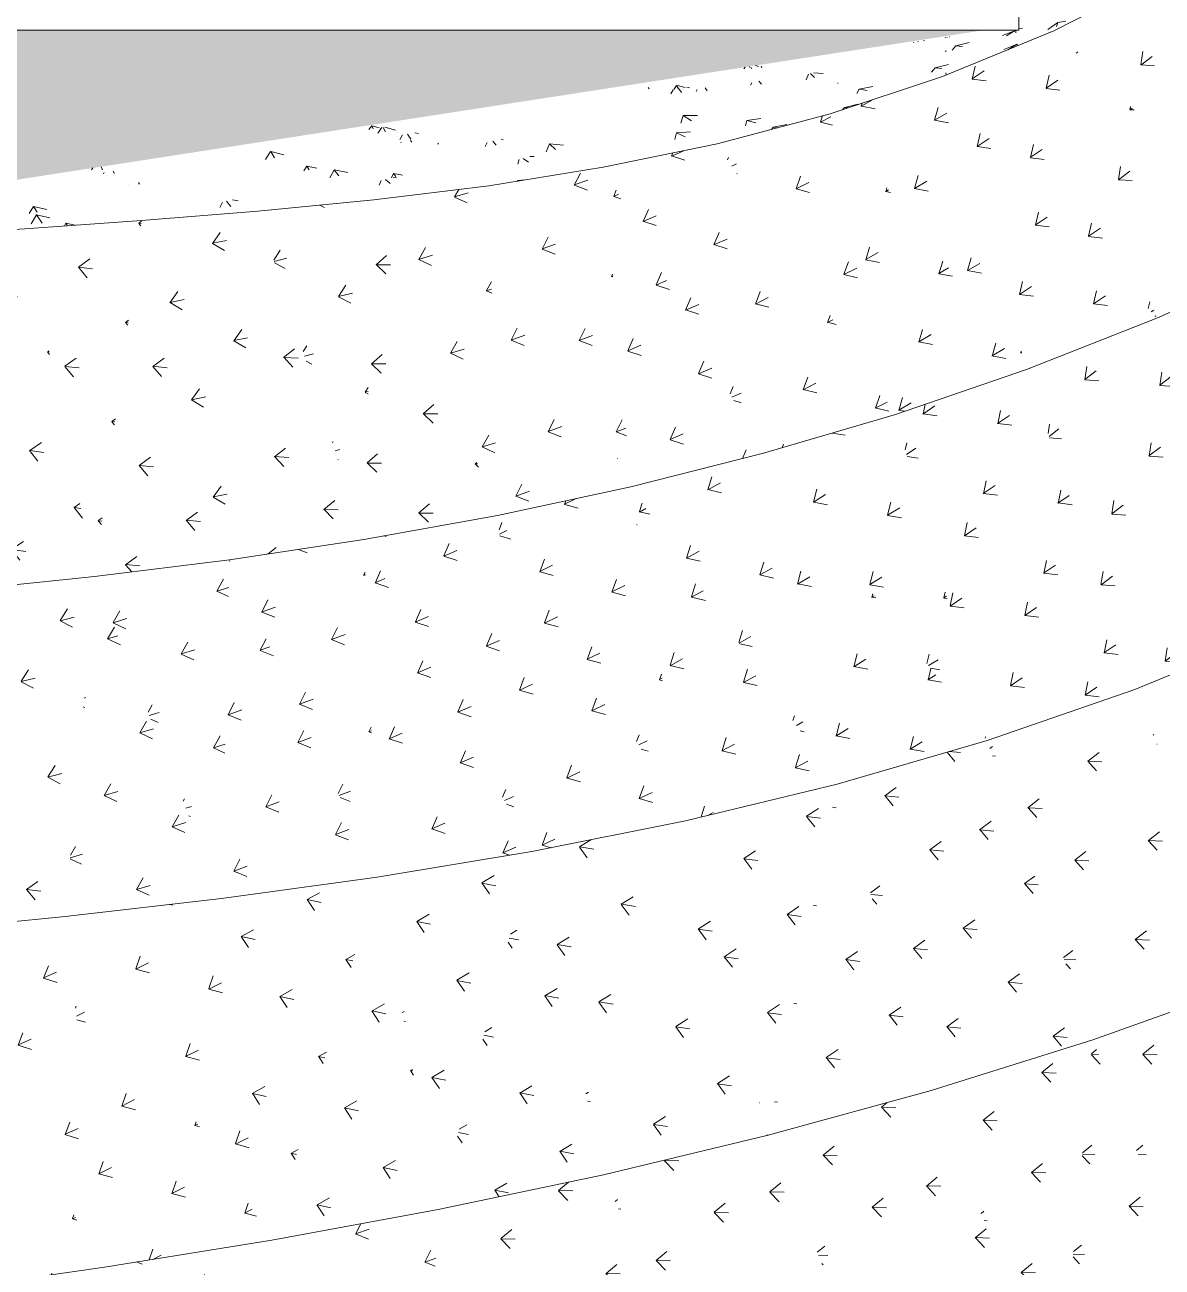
# Model space of a CAD drawing. Header units: millimetres. Extents: x 12827 to 178996, y -27589 to 73652.
# Drawn here: x 76598 to 80364, y -12736 to -8625 of the extents above; entities that cross this region are included whole.
import ezdxf

# ---------------------------------------------------------------- set-up
doc = ezdxf.new("R2010")
doc.units = ezdxf.units.MM
for name, color, linetype, lineweight in [('A-FLOR', 192, 'Continuous', 9), ('A-FLOR-PATT', 8, 'Continuous', 9), ('A-WALL', 113, 'Continuous', 20)]:
    doc.layers.add(name, color=color, linetype=linetype, lineweight=lineweight)

msp = doc.modelspace()

# ---------------------------------------------------------------- hatches: boundary and pattern name
at = {"layer": 'A-FLOR-PATT'}
h = msp.add_hatch(dxfattribs=at)
h.set_pattern_fill('FP_1857', color=256, style=0, pattern_type=2)
h.set_pattern_definition([(251.032, (75716.02, -16814.12), (142.931, 23.1444), [13.918, -91.058]), (214.662, (75716.025, -16814.115), (142.93003, 23.14613), [40.36, -174.894]), (9.198, (75716.025, -16814.115), (177.0521, 122.4203), [27.149, -117.644])])
h.paths.add_polyline_path([(80004.75685, -8645.4395), (80363.80012, -8462.35262), (79889.29296, -8607.98647), (79889.29296, -8642.51452), (79889.29296, -8643.95799)], flags=0)
h = msp.add_hatch(dxfattribs=at)
h.set_pattern_fill('FP_1760', color=256, style=0, pattern_type=2)
h.set_pattern_definition([(37.531, (-12979.11, -27681.17), (37.6989, 233.3307), [47.438, -310.359]), (356.427, (-12979.11, -27681.17), (37.6975, 233.33123), [46.223, -200.299]), (80.823, (-12979.11, -27681.17), (-246.04345, 15.3608), [44.317, -192.04])])
h.paths.add_polyline_path([(80775.19607, -9403.51633), (80363.80012, -8462.35262), (80004.75685, -8645.4395), (80665.91253, -9295.98635)], flags=0)
h = msp.add_hatch(dxfattribs=at)
h.set_pattern_fill('FP_1842', color=256, style=0, pattern_type=2)
h.set_pattern_definition([(272.066, (93606.37, -5733.25), (184.9975, -147.1594), [40.275, -263.501]), (221.947, (93606.37, -5733.25), (184.9984, -147.1585), [43.876, -190.13]), (321.499, (93606.37, -5733.25), (174.0457, 156.4197), [44.323, -192.066])])
h.paths.add_polyline_path([(74652.12227, -9434.2847), (79776.79298, -8642.51452), (66144.67365, -8642.51452), (74577.1645, -9427.30854)], flags=0)
h = msp.add_hatch(dxfattribs=at)
h.set_pattern_fill('FP_1844', color=256, style=0, pattern_type=2)
h.set_pattern_definition([(297.7, (81779.05, -12587.34), (228.1338, -66.0766), [33.417, -218.631]), (234.761, (81779.05, -12587.34), (228.133, -66.0775), [36.062, -156.267]), (343.847, (81779.05, -12587.34), (110.9704, 157.085), [44.533, -192.977])])
h.paths.add_polyline_path([(74652.12227, -9434.2847), (75050.67929, -9406.91784), (79689.29296, -8656.03342), (74819.59929, -9408.40922)], flags=0)
h = msp.add_hatch(dxfattribs=at)
h.set_pattern_fill('FP_1843', color=256, style=0, pattern_type=2)
h.set_pattern_definition([(299.315, (81237.53, -12683.36), (229.999, -62.253), [33.308, -217.916]), (235.691, (81237.53, -12683.36), (230, -62.252), [35.593, -154.235]), (344.855, (81237.53, -12683.36), (106.998, 156.7994), [44.677, -193.599])])
h.paths.add_polyline_path([(75041.45845, -9408.40922), (75431.21836, -9381.82632), (79689.29296, -8656.6668), (75044.58818, -9407.90302)], flags=0)
h = msp.add_hatch(dxfattribs=at)
h.set_pattern_fill('FP_1846', color=256, style=0, pattern_type=2)
h.set_pattern_definition([(300.893, (80738.3, -12631.08), (231.8615, -58.6904), [33.312, -217.941]), (236.755, (80738.3, -12631.08), (231.862, -58.69), [35.18, -152.445]), (345.795, (80738.3, -12631.08), (102.86, 156.916), [44.845, -194.329])])
h.paths.add_polyline_path([(75431.21836, -9381.82632), (75820.92625, -9354.74992), (79689.29296, -8657.40088), (75590.36978, -9354.74992)], flags=0)
h = msp.add_hatch(dxfattribs=at)
h.set_pattern_fill('FP_1855', color=256, style=0, pattern_type=2)
h.set_pattern_definition([(302.478, (80257.46, -12432.99), (233.777, -55.24), [33.425, -218.681]), (237.993, (80257.46, -12433), (233.777, -55.242), [34.811, -150.848]), (346.705, (80257.46, -12432.99), (98.403, 157.436), [45.04, -195.175])])
h.paths.add_polyline_path([(75820.92625, -9354.74992), (76211.60629, -9327.10595), (79689.29296, -8658.26849), (75931.44741, -9334.85109)], flags=0)
h = msp.add_hatch(dxfattribs=at)
h.set_pattern_fill('FP_1848', color=256, style=0, pattern_type=2)
h.set_pattern_definition([(304.134, (79760.72, -12085.14), (235.8114, -51.709), [33.646, -220.13]), (239.463, (79760.72, -12085.14), (235.811, -51.712), [34.471, -149.375]), (347.631, (79760.72, -12085.14), (93.412, 158.347), [45.265, -196.149])])
h.paths.add_polyline_path([(76210.10637, -9327.39396), (76598.28299, -9299.9724), (79689.29296, -8659.31638), (76352.91126, -9299.9724)], flags=0)
h = msp.add_hatch(dxfattribs=at)
h.set_pattern_fill('FP_1849', color=256, style=0, pattern_type=2)
h.set_pattern_definition([(306.231, (79110.44, -11691.4), (238.198, -47.08), [33.892, -221.737]), (241.302, (79110.44, -11691.4), (238.198, -47.078), [34.013, -147.391]), (348.82, (79110.44, -11691.4), (87.109, 159.121), [45.526, -197.28])])
h.paths.add_polyline_path([(76598.28299, -9299.9724), (76985.01402, -9272.29366), (79689.29296, -8660.61343), (76617.55373, -9295.98635)], flags=0)
h = msp.add_hatch(dxfattribs=at)
h.set_pattern_fill('FP_1850', color=256, style=0, pattern_type=2)
h.set_pattern_definition([(310.44, (77801.67, -11810.46), (241.678, -36.982), [33.746, -220.779]), (243.96, (77801.67, -11810.46), (241.678, -36.981), [32.708, -141.734]), (351.3, (77801.67, -11810.46), (76.58, 156.733), [45.842, -198.649])])
h.paths.add_polyline_path([(76985.01402, -9272.29366), (77370.06184, -9241.70412), (79689.29296, -8662.25307), (77120.61592, -9241.70412)], flags=0)
h = msp.add_hatch(dxfattribs=at)
h.set_pattern_fill('FP_1854', color=256, style=0, pattern_type=2)
h.set_pattern_definition([(317.347, (75703.48, -12355.23), (245.7724, -20.6884), [33.308, -217.92]), (247.808, (75703.48, -12355.23), (245.773, -20.685), [30.281, -131.217]), (355.189, (75703.48, -12355.23), (61, 149.534), [46.245, -200.397])])
h.paths.add_polyline_path([(77370.06184, -9241.70412), (77753.26553, -9204.62588), (79776.79298, -8642.51452), (77518.99193, -9204.62588)], flags=0)
h = msp.add_hatch(dxfattribs=at)
h.set_pattern_fill('FP_1851', color=256, style=0, pattern_type=2)
h.set_pattern_definition([(326.625, (72827.86, -12874.51), (249.1, -0.1556), [32.883, -215.139]), (252.879, (72827.86, -12874.5), (249.1, -0.159), [26.738, -115.866]), (359.964, (72827.86, -12874.51), (41.9796, 136.2847), [46.706, -202.394])])
h.paths.add_polyline_path([(77753.26553, -9204.62588), (78134.46436, -9157.4794), (79776.79298, -8642.51452), (77787.21479, -9195.19518)], flags=0)
h = msp.add_hatch(dxfattribs=at)
h.set_pattern_fill('FP_1853', color=256, style=0, pattern_type=2)
h.set_pattern_definition([(336.675, (69525.35, -12942.79), (250.088, 20.2256), [32.36, -211.715]), (257.475, (69525.35, -12942.8), (250.088, 20.2217), [22.447, -97.269]), (4.623, (69525.35, -12942.79), (25.9621, 116.8667), [47.045, -203.86])])
h.paths.add_polyline_path([(78134.46436, -9157.4794), (78513.49755, -9096.68514), (79776.79298, -8642.51452), (78328.34971, -9096.68514)], flags=0)
h = msp.add_hatch(dxfattribs=at)
h.set_pattern_fill('FP_1852', color=256, style=0, pattern_type=2)
h.set_pattern_definition([(345.082, (67054.86, -12586.35), (248.16084, 35.7317), [30.664, -200.62]), (255.481, (67054.86, -12586.35), (248.161, 35.731), [18.453, -79.962]), (8.194, (67054.86, -12586.35), (24.6712, 95.2719), [47.01, -203.71])])
h.paths.add_polyline_path([(78513.49755, -9096.68514), (78890.20435, -9018.66357), (79776.79298, -8642.51452), (78542.62333, -9086.21406)], flags=0)
h = msp.add_hatch(dxfattribs=at)
h.set_pattern_fill('FP_1884', color=256, style=0, pattern_type=2)
h.set_pattern_definition([(350.952, (66509.61, -12533.4), (242.389, 47.0995), [26.763, -175.096]), (241.37, (66509.6, -12533.4), (242.3888, 47.101), [16.843, -72.985]), (10.997, (66509.61, -12533.4), (43.04103, 78.84522), [46.298, -200.625])])
h.paths.add_polyline_path([(78890.20435, -9018.66357), (79264.42399, -8919.83515), (79776.79298, -8642.51452), (78913.07048, -9008.96226)], flags=0)
h = msp.add_hatch(dxfattribs=at)
h.set_pattern_fill('FP_1856', color=256, style=0, pattern_type=2)
h.set_pattern_definition([(354.946, (64816.29, -14163.54), (231.7595, 58.3742), [21.754, -142.322]), (226.83, (64816.29, -14163.54), (231.7576, 58.3778), [18.723, -81.135]), (14.138, (64816.293, -14163.537), (68.32014, 72.82975), [44.812, -194.185])])
h.paths.add_polyline_path([(79264.42399, -8919.83515), (79635.99573, -8796.62034), (79776.79298, -8642.51452), (79278.99974, -8911.946)], flags=0)
h = msp.add_hatch(dxfattribs=at)
h.set_pattern_fill('FP_1858', color=256, style=0, pattern_type=2)
h.set_pattern_definition([(211.265, (45896.785, -31775.42), (4.44424, -46.312076), [35.851, -234.557]), (201.758, (45896.785, -31775.42), (4.443885, -46.312084), [47.56, -206.094]), (275.481, (45896.79, -31775.42), (235.583, 94.0278), [8.723, -37.802])])
h.paths.add_polyline_path([(79635.99573, -8796.62034), (80004.75685, -8645.4395), (79776.79298, -8642.51452), (79689.29296, -8738.28529)], flags=0)
h = msp.add_hatch(dxfattribs=at)
h.set_pattern_fill('FP_1759', color=256, style=0, pattern_type=2)
h.set_pattern_definition([(33.798, (-12847.9, -23876.78), (52.18377, 229.54296), [47.394, -310.075]), (352.855, (-12847.9, -23876.78), (52.18495, 229.5427), [46.273, -200.518]), (77.192, (-12847.9, -23876.78), (-244.8751, 30.6958), [44.138, -191.263])])
h.paths.add_polyline_path([(80346.33037, -9596.24066), (80004.75685, -8645.4395), (79635.99573, -8796.62034), (80079.60248, -9295.98635)], flags=0)
h = msp.add_hatch(dxfattribs=at)
h.set_pattern_fill('FP_1761', color=256, style=0, pattern_type=2)
h.set_pattern_definition([(37.056, (-13208.38, -27966.27), (38.11237, 231.59081), [47.337, -309.701]), (356.189, (-13208.38, -27966.27), (38.1131, 231.5909), [46.381, -200.986]), (80.655, (-13208.38, -27966.27), (-246.8212, 16.4397), [44.007, -190.698])])
h.paths.add_polyline_path([(80346.33037, -9596.24066), (80775.19607, -9403.51633), (80004.75685, -8645.4395), (80277.09452, -9403.51633)], flags=0)
h = msp.add_hatch(dxfattribs=at)
h.set_pattern_fill('FP_1757', color=256, style=0, pattern_type=2)
h.set_pattern_definition([(30.118, (-12471.42, -19732.32), (66.61522, 225.59624), [47.383, -310.001]), (349.199, (-12471.42, -19732.32), (66.6155, 225.596), [46.293, -200.601]), (73.549, (-12471.42, -19732.32), (-242.5195, 46.26745), [44.105, -191.121])])
h.paths.add_polyline_path([(79914.67729, -9765.9393), (79635.99573, -8796.62034), (79264.42399, -8919.83515), (79553.50608, -9295.98635)], flags=0)
h = msp.add_hatch(dxfattribs=at)
h.set_pattern_fill('FP_1762', color=256, style=0, pattern_type=2)
h.set_pattern_definition([(33.652, (-12917.28, -23914.56), (52.2915, 229.016), [47.364, -309.877]), (352.779, (-12917.28, -23914.56), (52.2914, 229.01654), [46.32, -200.722]), (77.138, (-12917.28, -23914.56), (-245.083, 31.0525), [44.046, -190.865])])
h.paths.add_polyline_path([(79914.67729, -9765.9393), (80346.33037, -9596.24066), (79635.99573, -8796.62034), (79865.88852, -9596.24066)], flags=0)
h = msp.add_hatch(dxfattribs=at)
h.set_pattern_fill('FP_1756', color=256, style=0, pattern_type=2)
h.set_pattern_definition([(26.515, (-11840.62, -15466.9), (80.70385, 221.27393), [47.389, -310.042]), (345.531, (-11840.62, -15466.9), (80.7043, 221.2737), [46.306, -200.658]), (69.962, (-11840.62, -15466.9), (-239.13123, 61.7039), [44.162, -191.37])])
h.paths.add_polyline_path([(79480.40096, -9914.30329), (79264.42399, -8919.83515), (78890.20435, -9018.66357), (79072.95078, -9295.98635)], flags=0)
h = msp.add_hatch(dxfattribs=at)
h.set_pattern_fill('FP_1758', color=256, style=0, pattern_type=2)
h.set_pattern_definition([(30.211, (-12453.52, -19638.75), (66.5544, 225.92474), [47.401, -310.12]), (349.249, (-12453.52, -19638.75), (66.5564, 225.9241), [46.263, -200.474]), (73.585, (-12453.52, -19638.75), (-242.4062, 46.0283), [44.161, -191.363])])
h.paths.add_polyline_path([(79480.40096, -9914.30329), (79914.67729, -9765.9393), (79264.42399, -8919.83515), (79448.17951, -9765.9393)], flags=0)
h = msp.add_hatch(dxfattribs=at)
h.set_pattern_fill('FP_1750', color=256, style=0, pattern_type=2)
h.set_pattern_definition([(23.061, (-10949.23, -11229.05), (94.19715, 216.64012), [47.411, -310.182]), (341.941, (-10949.23, -11229.05), (94.19517, 216.6411), [46.31, -200.677]), (66.5, (-10949.23, -11229.05), (-234.81925, 76.56855), [44.294, -191.94])])
h.paths.add_polyline_path([(79043.66549, -10043.02364), (78890.20435, -9018.66357), (78513.49755, -9096.68514), (78625.15222, -9295.98635)], flags=0)
h = msp.add_hatch(dxfattribs=at)
h.set_pattern_fill('FP_1825', color=256, style=0, pattern_type=2)
h.set_pattern_definition([(26.805, (-11769.5, -15288.28), (80.55837, 222.28785), [47.442, -310.39]), (345.69, (-11769.5, -15288.28), (80.5572, 222.2889), [46.213, -200.258]), (70.079, (-11769.5, -15288.28), (-238.8237, 60.9224), [44.332, -192.104])])
h.paths.add_polyline_path([(79043.66549, -10043.02364), (79480.40096, -9914.30329), (78890.20435, -9018.66357), (79024.38167, -9914.30329)], flags=0)
h = msp.add_hatch(dxfattribs=at)
h.set_pattern_fill('FP_1749', color=256, style=0, pattern_type=2)
h.set_pattern_definition([(19.799, (-9816.6, -7135.3), (106.93486, 211.7504), [47.443, -310.396]), (338.491, (-9816.6, -7135.3), (106.9349, 211.75095), [46.303, -200.646]), (63.206, (-9816.6, -7135.3), (-229.7511, 90.5435), [44.479, -192.741])])
h.paths.add_polyline_path([(78604.63501, -10153.7914), (78513.49755, -9096.68514), (78134.46436, -9157.4794), (78388.25605, -9695.275)], flags=0)
h = msp.add_hatch(dxfattribs=at)
h.set_pattern_fill('FP_1755', color=256, style=0, pattern_type=2)
h.set_pattern_definition([(23.489, (-10848.65, -10997.31), (94.03386, 218.1184), [47.483, -310.656]), (342.176, (-10848.65, -10997.3), (94.03513, 218.1178), [46.172, -200.077]), (66.679, (-10848.65, -10997.3), (-234.4291, 75.3721), [44.536, -192.989])])
h.paths.add_polyline_path([(78604.63501, -10153.7914), (79043.66549, -10043.02364), (78513.49755, -9096.68514), (78595.08527, -10043.02364)], flags=0)
h = msp.add_hatch(dxfattribs=at)
h.set_pattern_fill('FP_1751', color=256, style=0, pattern_type=2)
h.set_pattern_definition([(16.747, (-8469.62, -3265.04), (118.84117, 206.64622), [47.482, -310.653]), (335.221, (-8469.62, -3265.04), (118.84185, 206.6457), [46.281, -200.549]), (60.097, (-8469.62, -3265.04), (-224.10474, 103.44985), [44.696, -193.685])])
h.paths.add_polyline_path([(78163.47363, -10248.2976), (78134.46436, -9157.4794), (77753.26553, -9204.62588), (77789.17415, -9295.98635)], flags=0)
h = msp.add_hatch(dxfattribs=at)
h.set_pattern_fill('FP_1721', color=256, style=0, pattern_type=2)
h.set_pattern_definition([(20.299, (-9698.37, -6872.31), (106.80206, 213.45854), [47.52, -310.898]), (338.766, (-9698.37, -6872.3), (106.8037, 213.4579), [46.136, -199.924]), (63.419, (-9698.37, -6872.3), (-229.3555, 89.1175), [44.754, -193.933])])
h.paths.add_polyline_path([(78163.47363, -10248.2976), (78604.63501, -10153.7914), (78134.46436, -9157.4794), (78160.96033, -10153.7914)], flags=0)
h = msp.add_hatch(dxfattribs=at)
h.set_pattern_fill('FP_1748', color=256, style=0, pattern_type=2)
h.set_pattern_definition([(13.903, (-6930.28, 335.54), (129.91083, 201.3496), [47.524, -310.923]), (332.145, (-6930.28, 335.54), (129.91206, 201.3492), [46.239, -200.369]), (57.17, (-6930.28, 335.54), (-218.0345, 115.2219), [44.929, -194.693])])
h.paths.add_polyline_path([(77720.34547, -10328.23326), (77753.26553, -9204.62588), (77370.06184, -9241.70412), (77387.56176, -9295.98635)], flags=0)
h = msp.add_hatch(dxfattribs=at)
h.set_pattern_fill('FP_1716', color=256, style=0, pattern_type=2)
h.set_pattern_definition([(359.537, (8636.6, 13783.8), (186.4259, 162.58284), [47.457, -310.484]), (316.025, (8636.6, 13783.8), (186.4252, 162.5844), [44.685, -193.633]), (41.092, (8636.6, 13783.8), (-171.5028, 165.47534), [46.38, -200.982])])
h.paths.add_polyline_path([(77720.34547, -10328.23326), (78163.47363, -10248.2976), (77753.26553, -9204.62588), (77722.68747, -10248.2976)], flags=0)
h = msp.add_hatch(dxfattribs=at)
h.set_pattern_fill('FP_1752', color=256, style=0, pattern_type=2)
h.set_pattern_definition([(11.255, (-5208.97, 3645.56), (140.18184, 195.88024), [47.563, -311.178]), (329.262, (-5208.97, 3645.56), (140.1831, 195.8789), [46.173, -200.082]), (54.41, (-5208.97, 3645.56), (-211.6586, 125.8645), [45.164, -195.709])])
h.paths.add_polyline_path([(77275.41465, -10395.28942), (77370.06184, -9241.70412), (76985.41461, -9273.84277), (76991.14082, -9295.98635)], flags=0)
h = msp.add_hatch(dxfattribs=at)
h.set_pattern_fill('FP_1717', color=256, style=0, pattern_type=2)
h.set_pattern_definition([(356.936, (10728.13, 16128.68), (193.79703, 154.6824), [47.435, -310.345]), (313.245, (10728.13, 16128.68), (193.7961, 154.6825), [44.738, -193.865]), (38.595, (10728.13, 16128.68), (-163.4692, 173.8081), [46.492, -201.467])])
h.paths.add_polyline_path([(77275.41465, -10395.28942), (77720.34547, -10328.23326), (77369.6151, -9247.14902), (77280.91634, -10328.23326)], flags=0)
h = msp.add_hatch(dxfattribs=at)
h.set_pattern_fill('FP_1746', color=256, style=0, pattern_type=2)
h.set_pattern_definition([(354.02, (12471.3, 18442.66), (200.5635, 145.40126), [47.491, -310.711]), (310.433, (12471.3, 18442.66), (200.5642, 145.4003), [45.01, -195.043]), (35.941, (12471.3, 18442.66), (-155.6897, 182.7182), [46.448, -201.276])])
h.paths.add_polyline_path([(76828.84528, -10451.15711), (76985.01402, -9272.29366), (76598.72879, -9302.19826), (76706.07602, -9838.17698)], flags=0)
h = msp.add_hatch(dxfattribs=at)
h.set_pattern_fill('FP_1715', color=256, style=0, pattern_type=2)
h.set_pattern_definition([(354.456, (12890.78, 18247.55), (200.54333, 146.77807), [47.41, -310.178]), (310.592, (12890.78, 18247.55), (200.5445, 146.777), [44.772, -194.014]), (36.2, (12890.78, 18247.55), (-155.3696, 181.3259), [46.597, -201.922])])
h.paths.add_polyline_path([(76828.84528, -10451.15711), (77275.41465, -10395.28942), (76984.24776, -9278.07787), (76836.2463, -10395.28942)], flags=0)
h = msp.add_hatch(dxfattribs=at)
h.set_pattern_fill('FP_1747', color=256, style=0, pattern_type=2)
h.set_pattern_definition([(351.809, (14917.05, 20346.43), (206.78132, 137.96862), [47.434, -310.336]), (307.948, (14917.05, 20346.43), (206.78065, 137.9701), [44.925, -194.674]), (33.712, (14917.05, 20346.43), (-147.3386, 188.9411), [46.609, -201.974])])
h.paths.add_polyline_path([(76380.8015, -10497.52736), (76598.28299, -9299.9724), (76210.40894, -9329.46806), (76258.32916, -9657.96634)], flags=0)
h = msp.add_hatch(dxfattribs=at)
h.set_pattern_fill('FP_1718', color=256, style=0, pattern_type=2)
h.set_pattern_definition([(352.075, (15157.57, 20140.44), (206.76534, 138.8096), [47.378, -309.968]), (308.042, (15157.57, 20140.44), (206.7667, 138.8082), [44.777, -194.036]), (33.875, (15157.57, 20140.44), (-147.16766, 188.07855), [46.695, -202.344])])
h.paths.add_polyline_path([(76380.8015, -10497.52736), (76828.84528, -10451.15711), (76597.36948, -9305.00259), (76526.29793, -9696.35585)], flags=0)
h = msp.add_hatch(dxfattribs=at)
h.set_pattern_fill('FP_1608', color=256, style=0, pattern_type=2)
h.set_pattern_definition([(39.971, (-16864.77, -30367.96), (24.06273, 234.93478), [47.261, -309.205]), (358.634, (-16864.77, -30367.96), (24.0624, 234.93414), [46.724, -202.469]), (84.152, (-16864.77, -30367.96), (-249.1212, 5.9408), [44.281, -191.883])])
h.paths.add_polyline_path([(81226.69933, -10399.08514), (80775.19607, -9403.51633), (80346.33037, -9596.24066), (80775.19607, -9987.34085)], flags=0)
h = msp.add_hatch(dxfattribs=at)
h.set_pattern_fill('FP_1609', color=256, style=0, pattern_type=2)
h.set_pattern_definition([(37.111, (-17247.02, -26580.17), (35.81995, 233.9258), [47.277, -309.305]), (355.679, (-17247.02, -26580.17), (35.8217, 233.92495), [46.735, -202.517]), (81.294, (-17247.02, -26580.17), (-248.54324, 18.77895), [44.372, -192.28])])
h.paths.add_polyline_path([(80754.5602, -10627.1969), (80346.33037, -9596.24066), (79914.67729, -9765.9393), (80346.33037, -10208.57777)], flags=0)
h = msp.add_hatch(dxfattribs=at)
h.set_pattern_fill('FP_1603', color=256, style=0, pattern_type=2)
h.set_pattern_definition([(40.214, (-16803.63, -30170.56), (23.8348, 235.8169), [47.326, -309.627]), (358.768, (-16803.63, -30170.56), (23.83177, 235.8171), [46.651, -202.155]), (84.229, (-16803.63, -30170.56), (-248.7487, 5.3505), [44.441, -192.577])])
h.paths.add_polyline_path([(80754.5602, -10627.1969), (81226.69933, -10399.08514), (80346.33037, -9596.24066), (80664.23433, -10399.08514)], flags=0)
h = msp.add_hatch(dxfattribs=at)
h.set_pattern_fill('FP_1607', color=256, style=0, pattern_type=2)
h.set_pattern_definition([(34.285, (-17193.3, -22931.43), (47.45352, 232.1755), [47.291, -309.403]), (352.798, (-17193.3, -22931.43), (47.45276, 232.17574), [46.731, -202.5]), (78.448, (-17193.3, -22931.43), (-247.264, 31.2484), [44.433, -192.542])])
h.paths.add_polyline_path([(80273.37092, -10824.47214), (79914.67729, -9765.9393), (79480.40096, -9914.30329), (80070.43608, -10591.54406)], flags=0)
h = msp.add_hatch(dxfattribs=at)
h.set_pattern_fill('FP_1604', color=256, style=0, pattern_type=2)
h.set_pattern_definition([(37.239, (-17222.46, -26474.53), (35.71185, 234.38192), [47.31, -309.524]), (355.752, (-17222.46, -26474.53), (35.7127, 234.38253), [46.698, -202.356]), (81.337, (-17222.46, -26474.53), (-248.3701, 18.44656), [44.454, -192.634])])
h.paths.add_polyline_path([(80273.37092, -10824.47214), (80754.5602, -10627.1969), (79914.67729, -9765.9393), (80206.52238, -10627.1969)], flags=0)
h = msp.add_hatch(dxfattribs=at)
h.set_pattern_fill('FP_1605', color=256, style=0, pattern_type=2)
h.set_pattern_definition([(31.465, (-16763.15, -19375.24), (59.05848, 229.7369), [47.309, -309.519]), (349.948, (-16763.15, -19375.24), (59.06113, 229.73586), [46.711, -202.414]), (75.583, (-16763.15, -19375.24), (-245.301, 43.4806), [44.476, -192.73])])
h.paths.add_polyline_path([(79784.09016, -10993.69515), (79480.40096, -9914.30329), (79043.66549, -10043.02364), (79688.03752, -10870.36793)], flags=0)
h = msp.add_hatch(dxfattribs=at)
h.set_pattern_fill('FP_1602', color=256, style=0, pattern_type=2)
h.set_pattern_definition([(34.318, (-17191.37, -22884.4), (47.43113, 232.29333), [47.3, -309.459]), (352.817, (-17191.37, -22884.4), (47.42995, 232.2935), [46.721, -202.459]), (78.46, (-17191.37, -22884.4), (-247.22464, 31.1566), [44.454, -192.633])])
h.paths.add_polyline_path([(79784.09016, -10993.69515), (80273.37092, -10824.47214), (79480.40096, -9914.30329), (79736.4789, -10824.47214)], flags=0)
h = msp.add_hatch(dxfattribs=at)
h.set_pattern_fill('FP_1599', color=256, style=0, pattern_type=2)
h.set_pattern_definition([(28.63, (-15996.76, -15876.52), (70.70695, 226.63443), [47.332, -309.668]), (347.099, (-15996.76, -15876.52), (70.7061, 226.63555), [46.674, -202.254]), (72.673, (-15996.76, -15876.52), (-242.6437, 55.5774), [44.514, -192.894])])
h.paths.add_polyline_path([(79287.67659, -11137.6502), (79043.66549, -10043.02364), (78604.63501, -10153.7914), (79185.6335, -10990.66648)], flags=0)
h = msp.add_hatch(dxfattribs=at)
h.set_pattern_fill('FP_1600', color=256, style=0, pattern_type=2)
h.set_pattern_definition([(31.425, (-16774.09, -19361.24), (59.0862, 229.59817), [47.299, -309.455]), (349.925, (-16774.1, -19361.24), (59.0854, 229.59827), [46.722, -202.462]), (75.568, (-16774.1, -19361.24), (-245.34094, 43.5942), [44.452, -192.627])])
h.paths.add_polyline_path([(79287.67659, -11137.6502), (79784.09016, -10993.69515), (79043.66549, -10043.02364)], flags=0)
h = msp.add_hatch(dxfattribs=at)
h.set_pattern_fill('FP_1601', color=256, style=0, pattern_type=2)
h.set_pattern_definition([(25.769, (-14921.03, -12411.43), (82.425, 222.88252), [47.361, -309.859]), (344.227, (-14921.03, -12411.43), (82.4278, 222.88124), [46.619, -202.014]), (69.704, (-14921.03, -12411.43), (-239.27, 67.5858), [44.557, -193.079])])
h.paths.add_polyline_path([(78785.08888, -11259.12157), (78604.63501, -10153.7914), (78163.47363, -10248.2976), (78686.04454, -11098.06312)], flags=0)
h = msp.add_hatch(dxfattribs=at)
h.set_pattern_fill('FP_1598', color=256, style=0, pattern_type=2)
h.set_pattern_definition([(28.538, (-16014.61, -15875.76), (70.7587, 226.3179), [47.31, -309.527]), (347.044, (-16014.61, -15875.76), (70.7583, 226.31727), [46.7, -202.365]), (72.639, (-16014.61, -15875.76), (-242.7242, 55.8375), [44.46, -192.661])])
h.paths.add_polyline_path([(78785.08888, -11259.12157), (79287.67659, -11137.6502), (78604.63501, -10153.7914)], flags=0)
h = msp.add_hatch(dxfattribs=at)
h.set_pattern_fill('FP_1592', color=256, style=0, pattern_type=2)
h.set_pattern_definition([(22.874, (-13555.88, -8967.55), (94.22533, 218.47978), [47.397, -310.094]), (341.316, (-13555.88, -8967.55), (94.2264, 218.47965), [46.544, -201.691]), (66.671, (-13555.88, -8967.55), (-235.1542, 79.51954), [44.612, -193.32])])
h.paths.add_polyline_path([(78277.28572, -11360.89355), (78163.47363, -10248.2976), (77720.34547, -10328.23326), (78188.6936, -11196.62895)], flags=0)
h = msp.add_hatch(dxfattribs=at)
h.set_pattern_fill('FP_1597', color=256, style=0, pattern_type=2)
h.set_pattern_definition([(25.646, (-14943.6, -12408.55), (82.48252, 222.4609), [47.334, -309.682]), (344.154, (-14943.6, -12408.55), (82.4819, 222.4608), [46.653, -202.165]), (69.657, (-14943.6, -12408.55), (-239.363, 67.9395), [44.486, -192.773])])
h.paths.add_polyline_path([(78277.28572, -11360.89355), (78785.08888, -11259.12157), (78163.47363, -10248.2976)], flags=0)
h = msp.add_hatch(dxfattribs=at)
h.set_pattern_fill('FP_1591', color=256, style=0, pattern_type=2)
h.set_pattern_definition([(19.949, (-11919.2, -5543.89), (106.06136, 213.4384), [47.439, -310.366]), (338.359, (-11919.2, -5543.9), (106.06273, 213.4378), [46.45, -201.285]), (63.576, (-11919.2, -5543.9), (-230.2727, 91.3617), [44.688, -193.649])])
h.paths.add_polyline_path([(77765.22578, -11445.75041), (77720.34547, -10328.23326), (77275.41465, -10395.28942), (77415.77257, -10696.30446)], flags=0)
h = msp.add_hatch(dxfattribs=at)
h.set_pattern_fill('FP_1562', color=256, style=0, pattern_type=2)
h.set_pattern_definition([(22.742, (-13583.3, -8950.28), (94.26907, 218.02837), [47.37, -309.917]), (341.238, (-13583.3, -8950.28), (94.27015, 218.02753), [46.583, -201.859]), (66.617, (-13583.3, -8950.28), (-235.24, 79.9109), [44.538, -192.997])])
h.paths.add_polyline_path([(77765.22578, -11445.75041), (78277.28572, -11360.89355), (77720.34547, -10328.23326), (77761.81787, -11360.89355)], flags=0)
h = msp.add_hatch(dxfattribs=at)
h.set_pattern_fill('FP_1593', color=256, style=0, pattern_type=2)
h.set_pattern_definition([(17.004, (-10031.3, -2150.7), (117.85852, 207.7796), [47.483, -310.659]), (335.357, (-10031.3, -2150.7), (117.8593, 207.7788), [46.338, -200.797]), (60.437, (-10031.3, -2150.7), (-224.6272, 103.0446), [44.79, -194.089])])
h.paths.add_polyline_path([(77249.86773, -11516.47642), (77275.41465, -10395.28942), (76828.84528, -10451.15711)], flags=0)
h = msp.add_hatch(dxfattribs=at)
h.set_pattern_fill('FP_1557', color=256, style=0, pattern_type=2)
h.set_pattern_definition([(19.827, (-11951.9, -5501.95), (106.0884, 213.02298), [47.416, -310.218]), (338.288, (-11951.9, -5501.95), (106.08915, 213.02206), [46.488, -201.447]), (63.526, (-11951.9, -5501.95), (-230.3457, 91.72026), [44.621, -193.357])])
h.paths.add_polyline_path([(77249.86773, -11516.47642), (77765.22578, -11445.75041), (77275.41465, -10395.28942), (77251.47927, -11445.75041)], flags=0)
h = msp.add_hatch(dxfattribs=at)
h.set_pattern_fill('FP_1590', color=256, style=0, pattern_type=2)
h.set_pattern_definition([(14.057, (-7919.34, 1191.53), (129.50068, 201.5516), [47.528, -310.951]), (332.32, (-7919.34, 1191.53), (129.50157, 201.55054), [46.209, -200.238]), (57.279, (-7919.34, 1191.53), (-218.2441, 114.4789), [44.919, -194.65])])
h.paths.add_polyline_path([(76732.17026, -11575.85587), (76828.84528, -10451.15711), (76380.8015, -10497.52736), (76706.07602, -11495.77428)], flags=0)
h = msp.add_hatch(dxfattribs=at)
h.set_pattern_fill('FP_1558', color=256, style=0, pattern_type=2)
h.set_pattern_definition([(16.909, (-10067.96, -2074.99), (117.87278, 207.4595), [47.468, -310.56]), (335.303, (-10067.96, -2074.99), (117.8717, 207.4603), [46.368, -200.93]), (60.396, (-10067.96, -2074.99), (-224.6777, 103.3266), [44.739, -193.869])])
h.paths.add_polyline_path([(76732.17026, -11575.85587), (77249.86773, -11516.47642), (76828.84528, -10451.15711), (76737.2743, -11516.47642)], flags=0)
h = msp.add_hatch(dxfattribs=at)
h.set_pattern_fill('FP_1556', color=256, style=0, pattern_type=2)
h.set_pattern_definition([(353.664, (13047.16, 18563), (202.5572, 142.92404), [47.419, -310.238]), (309.976, (13047.16, 18563), (202.5553, 142.9259), [44.628, -193.387]), (35.207, (13047.16, 18563), (-152.9157, 182.3949), [46.482, -201.422])])
h.paths.add_polyline_path([(76213.09203, -11626.67304), (76732.17026, -11575.85587), (76380.8015, -10497.52736), (76220.63979, -11575.85587)], flags=0)
h = msp.add_hatch(dxfattribs=at)
h.set_pattern_fill('FP_1466', color=256, style=0, pattern_type=2)
h.set_pattern_definition([(359.157, (11458.94, 14248.51), (192.0703, 162.0717), [46.807, -306.232]), (313.894, (11458.94, 14248.5), (192.0712, 162.0708), [43.521, -188.592]), (40.158, (11458.94, 14248.51), (-160.9301, 167.26514), [47.121, -204.192])])
h.paths.add_polyline_path([(80663.72335, -11795.05292), (80754.5602, -10627.1969), (80273.37092, -10824.47214), (80543.49034, -11496.10295)], flags=0)
h = msp.add_hatch(dxfattribs=at)
h.set_pattern_fill('FP_1463', color=256, style=0, pattern_type=2)
h.set_pattern_definition([(356.878, (13048.75, 15533.13), (198.11644, 154.206), [46.873, -306.663]), (311.764, (13048.75, 15533.13), (198.1159, 154.20655), [43.604, -188.949]), (37.896, (13048.75, 15533.13), (-154.89455, 173.4602), [47.073, -203.984])])
h.paths.add_polyline_path([(80133.8558, -11983.96192), (80273.37092, -10824.47214), (79784.09016, -10993.69515), (80070.43608, -11804.40617)], flags=0)
h = msp.add_hatch(dxfattribs=at)
h.set_pattern_fill('FP_1459', color=256, style=0, pattern_type=2)
h.set_pattern_definition([(356.967, (13149.05, 15332.03), (198.0426, 154.48875), [46.837, -306.427]), (311.779, (13149.05, 15332.03), (198.04245, 154.489), [43.543, -188.688]), (37.957, (13149.05, 15332.03), (-154.7265, 173.17964), [47.095, -204.078])])
h.paths.add_polyline_path([(80133.8558, -11983.96192), (80663.72335, -11795.05292), (80273.37092, -10824.47214), (80156.58619, -11795.05292)], flags=0)
h = msp.add_hatch(dxfattribs=at)
h.set_pattern_fill('FP_1464', color=256, style=0, pattern_type=2)
h.set_pattern_definition([(354.732, (14501.88, 16829.47), (203.4425, 146.78705), [46.933, -307.058]), (309.739, (14501.88, 16829.47), (203.442, 146.788), [43.717, -189.438]), (35.811, (14501.88, 16829.47), (-149.0524, 179.2887), [47.038, -203.831])])
h.paths.add_polyline_path([(79598.71601, -12151.50689), (79784.09016, -10993.69515), (79287.67659, -11137.6502), (79500.61212, -11831.72977)], flags=0)
h = msp.add_hatch(dxfattribs=at)
h.set_pattern_fill('FP_1457', color=256, style=0, pattern_type=2)
h.set_pattern_definition([(354.932, (14770.48, 16645.39), (203.30095, 147.42415), [46.856, -306.553]), (309.779, (14770.48, 16645.4), (203.2997, 147.4264), [43.584, -188.865]), (35.948, (14770.48, 16645.4), (-148.7262, 178.64265), [47.087, -204.042])])
h.paths.add_polyline_path([(79598.71601, -12151.50689), (80133.8558, -11983.96192), (79784.09016, -10993.69515), (79625.54119, -11983.96192)], flags=0)
h = msp.add_hatch(dxfattribs=at)
h.set_pattern_fill('FP_1462', color=256, style=0, pattern_type=2)
h.set_pattern_definition([(352.735, (15827.76, 18133.85), (208.10604, 139.89024), [46.986, -307.406]), (307.833, (15827.76, 18133.85), (208.1044, 139.8925), [43.849, -190.014]), (33.91, (15827.76, 18133.85), (-143.4436, 184.7048), [47.016, -203.737])])
h.paths.add_polyline_path([(79058.8209, -12299.60704), (79287.67659, -11137.6502), (78785.08888, -11259.12157), (78972.56822, -11971.75113)], flags=0)
h = msp.add_hatch(dxfattribs=at)
h.set_pattern_fill('FP_1460', color=256, style=0, pattern_type=2)
h.set_pattern_definition([(353.025, (16212.88, 17947.42), (207.92726, 140.81826), [46.879, -306.705]), (307.899, (16212.88, 17947.42), (207.92495, 140.8213), [43.662, -189.204]), (34.108, (16212.88, 17947.42), (-143.0412, 183.7552), [47.086, -204.039])])
h.paths.add_polyline_path([(79058.8209, -12299.60704), (79598.71601, -12151.50689), (79287.67659, -11137.6502), (79087.99028, -12151.50689)], flags=0)
h = msp.add_hatch(dxfattribs=at)
h.set_pattern_fill('FP_1455', color=256, style=0, pattern_type=2)
h.set_pattern_definition([(350.894, (17042.56, 19439.42), (212.18057, 133.54807), [47.031, -307.699]), (306.051, (17042.56, 19439.42), (212.1823, 133.5451), [43.991, -190.63]), (32.186, (17042.56, 19439.42), (-138.07645, 189.6886), [47.008, -203.702])])
h.paths.add_polyline_path([(78514.68735, -12430.18156), (78785.08888, -11259.12157), (78277.28572, -11360.89355), (78500.91188, -12368.13503)], flags=0)
h = msp.add_hatch(dxfattribs=at)
h.set_pattern_fill('FP_1454', color=256, style=0, pattern_type=2)
h.set_pattern_definition([(351.249, (17499.77, 19239.9), (211.9911, 134.68644), [46.904, -306.87]), (306.14, (17499.77, 19239.9), (211.99035, 134.6872), [43.767, -189.659]), (32.43, (17499.77, 19239.9), (-137.667, 188.50896), [47.092, -204.066])])
h.paths.add_polyline_path([(78514.68735, -12430.18156), (79058.8209, -12299.60704), (78785.08888, -11259.12157), (78529.0141, -12368.13503)], flags=0)
h = msp.add_hatch(dxfattribs=at)
h.set_pattern_fill('FP_1456', color=256, style=0, pattern_type=2)
h.set_pattern_definition([(349.204, (18168.2, 20737.56), (215.7558, 127.7381), [47.066, -307.931]), (304.393, (18168.2, 20737.56), (215.7554, 127.7389), [44.134, -191.247]), (30.628, (18168.2, 20737.56), (-132.9595, 194.23186), [47.013, -203.722])])
h.paths.add_polyline_path([(77966.83228, -12545.14965), (78277.28572, -11360.89355), (77765.22578, -11445.75041), (77934.37155, -12368.13503)], flags=0)
h = msp.add_hatch(dxfattribs=at)
h.set_pattern_fill('FP_1453', color=256, style=0, pattern_type=2)
h.set_pattern_definition([(349.6, (18661, 20521.28), (215.5708, 129.01283), [46.929, -307.031]), (304.498, (18661, 20521.28), (215.5715, 129.0122), [43.889, -190.184]), (30.899, (18661, 20521.28), (-132.5736, 192.9111), [47.105, -204.122])])
h.paths.add_polyline_path([(77966.83228, -12545.14965), (78514.68735, -12430.18156), (78277.28572, -11360.89355), (77996.97123, -12430.18156)], flags=0)
h = msp.add_hatch(dxfattribs=at)
h.set_pattern_fill('FP_1448', color=256, style=0, pattern_type=2)
h.set_pattern_definition([(347.656, (19230.94, 22019.11), (218.91483, 122.41938), [47.092, -308.098]), (302.848, (19230.94, 22019.1), (218.9144, 122.4203), [44.269, -191.832]), (29.214, (19230.94, 22019.1), (-128.062, 198.3534), [47.029, -203.791])])
h.paths.add_polyline_path([(77415.77257, -12646.43053), (77765.22578, -11445.75041), (77249.86773, -11516.47642), (77374.912, -12368.13503)], flags=0)
h = msp.add_hatch(dxfattribs=at)
h.set_pattern_fill('FP_1452', color=256, style=0, pattern_type=2)
h.set_pattern_definition([(348.069, (19730.11, 21787.4), (218.7457, 123.75435), [46.951, -307.175]), (302.963, (19730.1, 21787.4), (218.7462, 123.7538), [44.016, -190.738]), (29.499, (19730.1, 21787.4), (-127.7302, 196.9642), [47.124, -204.202])])
h.paths.add_polyline_path([(77415.77257, -12646.43053), (77966.83228, -12545.14965), (77765.22578, -11445.75041), (77445.24996, -12545.14965)], flags=0)
h = msp.add_hatch(dxfattribs=at)
h.set_pattern_fill('FP_1447', color=256, style=0, pattern_type=2)
h.set_pattern_definition([(26.298, (-17751.87, -11810), (76.69456, 223.40918), [47.111, -308.225]), (344.741, (-17751.87, -11810), (76.6943, 223.40946), [47.007, -203.697]), (71.054, (-17751.87, -11810), (-241.86664, 65.97786), [44.289, -191.918])])
h.paths.add_polyline_path([(77415.77257, -12646.43053), (77249.86773, -11516.47642), (76732.17026, -11575.85587), (77367.63979, -12571.05083)], flags=0)
h = msp.add_hatch(dxfattribs=at)
h.set_pattern_fill('FP_1449', color=256, style=0, pattern_type=2)
h.set_pattern_definition([(24.533, (-17265.12, -9025.76), (84.2428, 221.6754), [47.171, -308.616]), (342.836, (-17265.12, -9025.76), (84.24567, 221.6739), [46.984, -203.599]), (69.191, (-17265.12, -9025.76), (-239.424, 73.949), [44.464, -192.679])])
h.paths.add_polyline_path([(76862.02512, -12735.94339), (76732.17026, -11575.85587), (76213.09203, -11626.67304), (76827.29317, -12676.57345)], flags=0)
h = msp.add_hatch(dxfattribs=at)
h.set_pattern_fill('FP_1417', color=256, style=0, pattern_type=2)
h.set_pattern_definition([(26.729, (-17811.53, -11641.87), (76.49984, 224.87802), [47.232, -309.013]), (345.024, (-17811.53, -11641.87), (76.499, 224.8777), [46.908, -203.268]), (71.212, (-17811.53, -11641.87), (-241.67825, 64.65154), [44.538, -192.996])])
h.paths.add_polyline_path([(76862.02512, -12735.94339), (77415.77257, -12646.43053), (76732.17026, -11575.85587), (76852.00546, -12646.43053)], flags=0)
h = msp.add_hatch(dxfattribs=at)
h.set_pattern_fill('FP_1414', color=256, style=0, pattern_type=2)
h.set_pattern_definition([(24.933, (-17311.31, -8849.77), (84.09508, 223.03558), [47.279, -309.319]), (343.097, (-17311.3, -8849.77), (84.0942, 223.03593), [46.888, -203.183]), (69.342, (-17311.3, -8849.77), (-239.2693, 72.7064), [44.693, -193.67])])
h.paths.add_polyline_path([(76306.10684, -12815.60743), (76862.02512, -12735.94339), (76213.09203, -11626.67304), (76299.87442, -12735.94339)], flags=0)
h = msp.add_hatch(dxfattribs=at)
h.set_pattern_fill('FP_1310', color=256, style=0, pattern_type=2)
h.set_pattern_definition([(357.629, (9936.17, 15647.92), (195.1881, 158.13446), [46.962, -307.245]), (312.569, (9936.17, 15647.92), (195.1885, 158.1337), [43.991, -190.628]), (39.013, (9936.17, 15647.92), (-158.7151, 172.7874), [47.101, -204.105])])
h.paths.add_polyline_path([(80543.49034, -13016.44008), (80663.72335, -11795.05292), (80133.8558, -11983.96192), (80286.27604, -12368.13503)], flags=0)
h = msp.add_hatch(dxfattribs=at)
h.set_pattern_fill('FP_1309', color=256, style=0, pattern_type=2)
h.set_pattern_definition([(357.693, (9031.59, 15665.36), (194.37833, 158.1657), [47.096, -308.122]), (312.951, (9031.59, 15665.36), (194.37885, 158.1645), [44.18, -191.448]), (39.135, (9031.59, 15665.36), (-160.551, 172.4649), [46.987, -203.61])])
h.paths.add_polyline_path([(80024.409, -13192.43456), (80133.8558, -11983.96192), (79598.71601, -12151.50689), (79687.30726, -12368.13503)], flags=0)
h = msp.add_hatch(dxfattribs=at)
h.set_pattern_fill('FP_1305', color=256, style=0, pattern_type=2)
h.set_pattern_definition([(357.891, (9311.3, 15468.35), (194.23525, 158.79257), [47.024, -307.656]), (312.992, (9311.3, 15468.35), (194.236, 158.7914), [44.051, -190.888]), (39.267, (9311.3, 15468.35), (-160.2054, 171.84516), [47.041, -203.842])])
h.paths.add_polyline_path([(80024.409, -13192.43456), (80543.49034, -13016.44008), (80133.8558, -11983.96192), (80070.43608, -12684.21986)], flags=0)
h = msp.add_hatch(dxfattribs=at)
h.set_pattern_fill('FP_1311', color=256, style=0, pattern_type=2)
h.set_pattern_definition([(357.811, (8132.1, 15726.14), (193.3653, 158.45085), [47.208, -308.86]), (313.355, (8132.1, 15726.14), (193.3643, 158.4522), [44.367, -192.255]), (39.333, (8132.1, 15726.14), (-162.4451, 172.0507), [46.874, -203.12])])
h.paths.add_polyline_path([(79500.61212, -13351.34979), (79598.71601, -12151.50689), (79058.8209, -12299.60704), (79087.60652, -12368.13503)], flags=0)
h = msp.add_hatch(dxfattribs=at)
h.set_pattern_fill('FP_1303', color=256, style=0, pattern_type=2)
h.set_pattern_definition([(358.035, (8429.2, 15505.92), (193.2301, 159.16093), [47.137, -308.394]), (313.409, (8429.2, 15505.92), (193.2309, 159.1602), [44.226, -191.646]), (39.477, (8429.2, 15505.92), (-162.0893, 171.354), [46.939, -203.402])])
h.paths.add_polyline_path([(79500.61212, -13351.34979), (80024.409, -13192.43456), (79598.71601, -12151.50689), (79581.00364, -12368.13503)], flags=0)
h = msp.add_hatch(dxfattribs=at)
h.set_pattern_fill('FP_1308', color=256, style=0, pattern_type=2)
h.set_pattern_definition([(357.984, (7242.1, 15824.06), (192.1718, 158.98507), [47.302, -309.471]), (313.779, (7242.1, 15824.06), (192.1737, 158.98295), [44.547, -193.035]), (39.601, (7242.1, 15824.06), (-164.37896, 171.5358), [46.765, -202.647])])
h.paths.add_polyline_path([(78972.56822, -13494.54853), (79058.8209, -12299.60704), (78514.68735, -12430.18156), (78785.08888, -13058.74343)], flags=0)
h = msp.add_hatch(dxfattribs=at)
h.set_pattern_fill('FP_1306', color=256, style=0, pattern_type=2)
h.set_pattern_definition([(358.224, (7540.36, 15580.21), (192.0581, 159.74546), [47.234, -309.028]), (313.844, (7540.36, 15580.21), (192.0594, 159.7441), [44.4, -192.402]), (39.752, (7540.36, 15580.21), (-164.0328, 170.7873), [46.839, -202.97])])
h.paths.add_polyline_path([(78972.56822, -13494.54853), (79500.61212, -13351.34979), (79058.8209, -12299.60704), (79049.39583, -12430.18156)], flags=0)
h = msp.add_hatch(dxfattribs=at)
h.set_pattern_fill('FP_1300', color=256, style=0, pattern_type=2)
h.set_pattern_definition([(358.208, (6366.17, 15952.55), (190.8316, 159.7406), [47.378, -309.967]), (314.222, (6366.17, 15952.55), (190.83275, 159.7385), [44.718, -193.778]), (39.932, (6366.17, 15952.55), (-166.33805, 170.9143), [46.662, -202.203])])
h.paths.add_polyline_path([(78440.74584, -13623.39352), (78514.68735, -12430.18156), (77966.83228, -12545.14965), (78388.25605, -13503.96922)], flags=0)
h = msp.add_hatch(dxfattribs=at)
h.set_pattern_fill('FP_1301', color=256, style=0, pattern_type=2)
h.set_pattern_definition([(358.457, (6653.04, 15685.35), (190.73776, 160.52918), [47.316, -309.563]), (314.297, (6653.04, 15685.35), (190.7362, 160.5313), [44.571, -193.141]), (40.085, (6653.04, 15685.35), (-166.0125, 170.13904), [46.744, -202.557])])
h.paths.add_polyline_path([(78440.74584, -13623.39352), (78972.56822, -13494.54853), (78514.68735, -12430.18156)], flags=0)
h = msp.add_hatch(dxfattribs=at)
h.set_pattern_fill('FP_1299', color=256, style=0, pattern_type=2)
h.set_pattern_definition([(19.826, (-14395.73, -4153.53), (107.82557, 214.71442), [47.508, -310.819]), (337.881, (-14395.73, -4153.53), (107.8244, 214.7149), [46.402, -201.074]), (63.335, (-14395.73, -4153.53), (-229.2615, 93.1839), [45.05, -195.218])])
h.paths.add_polyline_path([(77905.61352, -13739.24753), (77966.83228, -12545.14965), (77415.77257, -12646.43053), (77765.22578, -13426.04769)], flags=0)
h = msp.add_hatch(dxfattribs=at)
h.set_pattern_fill('FP_1298', color=256, style=0, pattern_type=2)
h.set_pattern_definition([(358.732, (5775.14, 15815.09), (189.29402, 161.49266), [47.384, -310.008]), (314.764, (5775.14, 15815.09), (189.2932, 161.4942), [44.735, -193.853]), (40.469, (5775.14, 15815.09), (-168.01145, 169.4002), [46.654, -202.167])])
h.paths.add_polyline_path([(77905.61352, -13739.24753), (78440.74584, -13623.39352), (77966.83228, -12545.14965)], flags=0)
h = msp.add_hatch(dxfattribs=at)
h.set_pattern_fill('FP_1297', color=256, style=0, pattern_type=2)
h.set_pattern_definition([(20.077, (-14976.26, -3944.82), (106.0302, 215.25705), [47.471, -310.581]), (338.148, (-14976.26, -3944.82), (106.02847, 215.2577), [46.517, -201.573]), (63.777, (-14976.26, -3944.82), (-230.2653, 92.34104), [44.991, -194.963])])
h.paths.add_polyline_path([(77367.63979, -13843.4733), (77415.77257, -12646.43053), (76862.02512, -12735.94339)], flags=0)
h = msp.add_hatch(dxfattribs=at)
h.set_pattern_fill('FP_1302', color=256, style=0, pattern_type=2)
h.set_pattern_definition([(359.046, (4914.03, 15963.06), (187.74745, 162.6116), [47.439, -310.371]), (315.245, (4914.03, 15963.06), (187.7454, 162.61366), [44.89, -194.525]), (40.897, (4914.03, 15963.06), (-170.0142, 168.568), [46.571, -201.807])])
h.paths.add_polyline_path([(77367.63979, -13843.4733), (77905.61352, -13739.24753), (77415.77257, -12646.43053), (77371.83068, -13739.24753)], flags=0)

# ---------------------------------------------------------------- linework, layer by layer
at = {"layer": 'A-FLOR'}
for p, q in [((80004.75685, -8645.4395), (80363.80012, -8462.35262)), ((79635.99573, -8796.62034), (80004.75685, -8645.4395)), ((79264.42399, -8919.83515), (79635.99573, -8796.62034)), ((78890.20435, -9018.66357), (79264.42399, -8919.83515)), ((78513.49755, -9096.68514), (78890.20435, -9018.66357)), ((78134.46436, -9157.4794), (78513.49755, -9096.68514)), ((77753.26553, -9204.62588), (78134.46436, -9157.4794)), ((77370.06184, -9241.70412), (77753.26553, -9204.62588)), ((77370.06184, -9241.70412), (76985.01402, -9272.29366)), ((76985.01402, -9272.29366), (76598.28299, -9299.9724)), ((76210.10637, -9327.39396), (76598.28299, -9299.9724)), ((80346.33037, -9596.24066), (80775.19607, -9403.51633)), ((79914.67729, -9765.9393), (80346.33037, -9596.24066)), ((79480.40096, -9914.30329), (79914.67729, -9765.9393)), ((79043.66549, -10043.02364), (79480.40096, -9914.30329)), ((79043.66549, -10043.02364), (78604.63501, -10153.7914)), ((78604.63501, -10153.7914), (78163.47363, -10248.2976)), ((77720.34547, -10328.23326), (78163.47363, -10248.2976)), ((77275.41465, -10395.28942), (77720.34547, -10328.23326)), ((76828.84528, -10451.15711), (77275.41465, -10395.28942)), ((76828.84528, -10451.15711), (76380.8015, -10497.52736)), ((80273.37092, -10824.47214), (80754.5602, -10627.1969)), ((79784.09016, -10993.69515), (80273.37092, -10824.47214)), ((79287.67659, -11137.6502), (79784.09016, -10993.69515)), ((79287.67659, -11137.6502), (78785.08888, -11259.12157)), ((78785.08888, -11259.12157), (78277.28572, -11360.89355)), ((77765.22578, -11445.75041), (78277.28572, -11360.89355)), ((77249.86773, -11516.47642), (77765.22578, -11445.75041)), ((77249.86773, -11516.47642), (76732.17026, -11575.85587)), ((76732.17026, -11575.85587), (76213.09203, -11626.67304)), ((80133.8558, -11983.96192), (80663.72335, -11795.05292)), ((80133.8558, -11983.96192), (79598.71601, -12151.50689)), ((79598.71601, -12151.50689), (79058.8209, -12299.60704)), ((78514.68735, -12430.18156), (79058.8209, -12299.60704)), ((77966.83228, -12545.14965), (78514.68735, -12430.18156)), ((77415.77257, -12646.43053), (77966.83228, -12545.14965)), ((77415.77257, -12646.43053), (76862.02512, -12735.94339)), ((76862.02512, -12735.94339), (76306.10684, -12815.60743))]:
    msp.add_line(p, q, dxfattribs=at)
at = {"layer": 'A-WALL', "color": 50, "lineweight": 15}
for p, q in [((79889.29296, 3107.48546), (79889.29296, -8642.51452)), ((79889.29296, -8642.51452), (66826.79297, -8642.51452))]:
    msp.add_line(p, q, dxfattribs=at)

doc.saveas('drawing.dxf')
